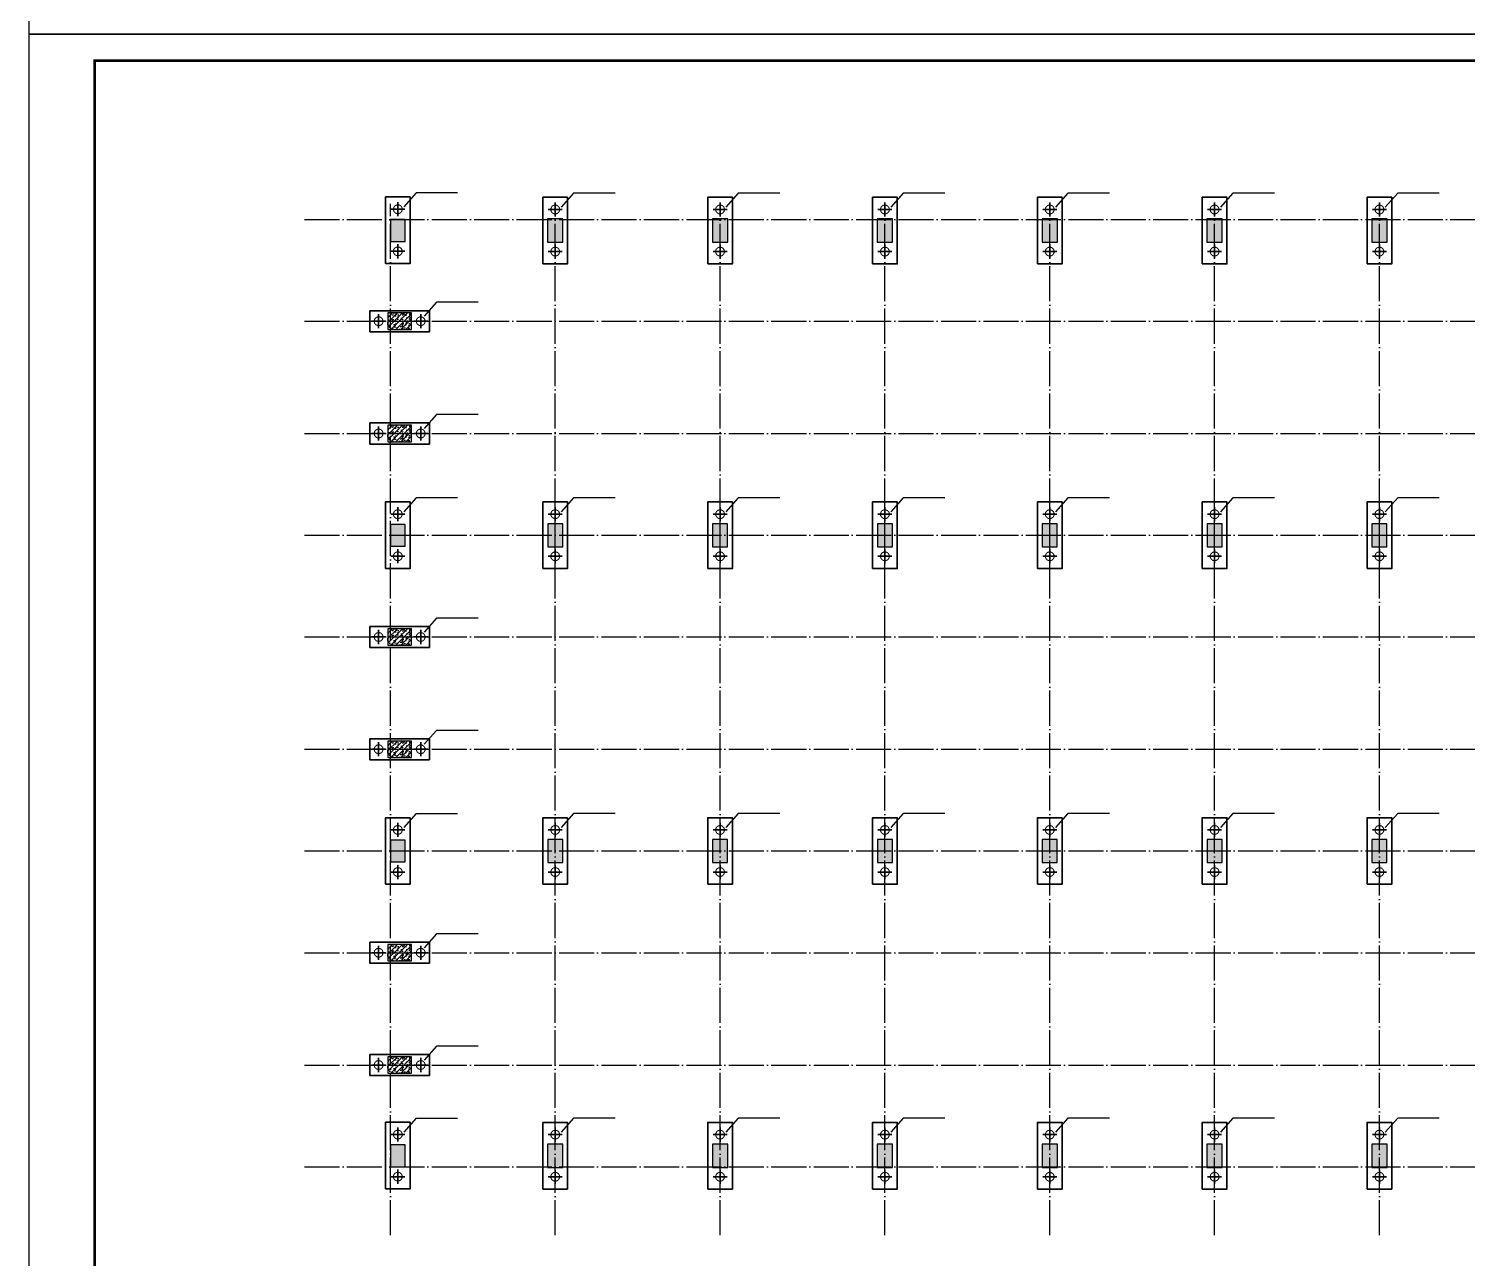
# Model space of a CAD drawing. Extents: x 95752 to 843522, y -411933 to 75567.
# Drawn here: x 287923 to 369949, y -350607 to -280521 of the extents above; entities that cross this region are included whole.
import ezdxf

# ---------------------------------------------------------------- set-up
doc = ezdxf.new("R2010")
doc.units = 0
doc.header["$LTSCALE"] = 1000
doc.header["$MEASUREMENT"] = 0
doc.linetypes.add('DOTE', pattern=[2.42, 2, -0.2, 0.02, -0.2])
doc.linetypes.add('短虚线', pattern=[187.5, 125, -62.5])
for name, color, linetype in [('DOTE', 1, 'Continuous'), ('PUB_TEXT', 7, 'Continuous'), ('PUB_TITLE', 4, 'Continuous')]:
    doc.layers.add(name, color=color, linetype=linetype)
doc.layers.add('承台', color=32, linetype='Continuous', lineweight=35)
doc.layers.add('桩', color=6, linetype='Continuous', lineweight=18)

# ---------------------------------------------------------------- blocks, each defined once
blk = doc.blocks.new('zw-02')
at = {"layer": 'DOTE', "linetype": 'DOTE'}
for p, q in [((308543, 4846), (308543, 63646)), ((317943, 4846), (317943, 63646)), ((327343, 4846), (327343, 63646)), ((336743, 4846), (336743, 63646)), ((346143, 4846), (346143, 63646)), ((355543, 4846), (355543, 63646)), ((364943, 4846), (364943, 63646)), ((303643, 62746), (407443, 62746)), ((303643, 56946), (407443, 56946)), ((303643, 50546), (407443, 50546)), ((303643, 44746), (407443, 44746)), ((303643, 38946), (407443, 38946)), ((303643, 32546), (407443, 32546)), ((303643, 26746), (407443, 26746)), ((303643, 20946), (407443, 20946)), ((303643, 14546), (407443, 14546)), ((303643, 8746), (407443, 8746))]:
    blk.add_line(p, q, dxfattribs=at)
blk = doc.blocks.new('短柱模板')
h = blk.add_hatch()
h.set_pattern_fill('钢筋混凝土', color=251, scale=80, style=0)
h.set_pattern_definition([(45, (154206.84, 0), (-141.42136, 141.42136), []), (50, (154206.84, 0), (573.80815, -50.2017), [60, -660]), (355, (154206.84, 0), (-111.0011, 601.7537), [48, -528]), (100.4514, (154254.66, -4.2), (462.8075, 551.5516), [50.99215, -560.9137]), (46.1842, (154206.84, 160), (853.7928, -132.4152), [90, -990]), (96.6356, (154278, 149), (747.7302, 779.2943), [76.4882, -841.3704]), (351.1842, (154206.8, 160), (747.7296, 779.2949), [72, -792]), (21, (154286.84, 120), (477.52564, -322.0951), [60, -660]), (326, (154286.84, 120), (194.6523, 580.12), [48, -528]), (71.4514, (154326.63, 93.16), (672.1781, 258.0244), [50.99215, -560.9137]), (37.5, (154206.84, 0), (9.72788, 266.31508), [0, -521.6, 0, -536, 0, -530]), (7.5, (154206.84, 0), (210.45563, 315.52937), [0, -305.6, 0, -509.6, 0, -202]), (327.5, (154028.44, 0), (427.05795, -18.0439), [0, -200, 0, -624, 0, -828]), (317.5, (153948.44, 0), (466.54894, 80.084), [0, -260, 0, -414.4, 0, -588])])
h.paths.add_polyline_path([(383318, -238948), (384168, -238948), (384168, -237638), (383318, -237638)])
h.paths.add_polyline_path([(383318, -220948), (384168, -220948), (384168, -219638), (383318, -219638)])
h.paths.add_polyline_path([(383303, -203588), (384183, -203588), (384183, -202258), (383303, -202258)])
h.paths.add_polyline_path([(383303, -256328), (384183, -256328), (384183, -254998), (383303, -254998)])
h.paths.add_polyline_path([(373918, -238948), (374768, -238948), (374768, -237638), (373918, -237638)])
h.paths.add_polyline_path([(373918, -220948), (374768, -220948), (374768, -219638), (373918, -219638)])
h.paths.add_polyline_path([(373903, -203588), (374783, -203588), (374783, -202258), (373903, -202258)])
h.paths.add_polyline_path([(373903, -256328), (374783, -256328), (374783, -254998), (373903, -254998)])
h.paths.add_polyline_path([(364518, -238948), (365368, -238948), (365368, -237638), (364518, -237638)])
h.paths.add_polyline_path([(364518, -220948), (365368, -220948), (365368, -219638), (364518, -219638)])
h.paths.add_polyline_path([(364503, -203588), (365383, -203588), (365383, -202258), (364503, -202258)])
h.paths.add_polyline_path([(364503, -256328), (365383, -256328), (365383, -254998), (364503, -254998)])
h.paths.add_polyline_path([(355118, -238948), (355968, -238948), (355968, -237638), (355118, -237638)])
h.paths.add_polyline_path([(355118, -220948), (355968, -220948), (355968, -219638), (355118, -219638)])
h.paths.add_polyline_path([(355103, -203588), (355983, -203588), (355983, -202258), (355103, -202258)])
h.paths.add_polyline_path([(355103, -256328), (355983, -256328), (355983, -254998), (355103, -254998)])
h.paths.add_polyline_path([(345718, -238948), (346568, -238948), (346568, -237638), (345718, -237638)])
h.paths.add_polyline_path([(345718, -220948), (346568, -220948), (346568, -219638), (345718, -219638)])
h.paths.add_polyline_path([(345703, -203588), (346583, -203588), (346583, -202258), (345703, -202258)])
h.paths.add_polyline_path([(345703, -256328), (346583, -256328), (346583, -254998), (345703, -254998)])
h.paths.add_polyline_path([(336318, -238948), (337168, -238948), (337168, -237638), (336318, -237638)])
h.paths.add_polyline_path([(336318, -220948), (337168, -220948), (337168, -219638), (336318, -219638)])
h.paths.add_polyline_path([(336303, -203588), (337183, -203588), (337183, -202258), (336303, -202258)])
h.paths.add_polyline_path([(336303, -256328), (337183, -256328), (337183, -254998), (336303, -254998)])
h.paths.add_polyline_path([(326918, -238948), (327768, -238948), (327768, -237638), (326918, -237638)])
h.paths.add_polyline_path([(326918, -220948), (327768, -220948), (327768, -219638), (326918, -219638)])
h.paths.add_polyline_path([(326903, -203588), (327783, -203588), (327783, -202258), (326903, -202258)])
h.paths.add_polyline_path([(326903, -256328), (327783, -256328), (327783, -254998), (326903, -254998)])
h.paths.add_polyline_path([(317518, -238948), (318368, -238948), (318368, -237638), (317518, -237638)])
h.paths.add_polyline_path([(317518, -220948), (318368, -220948), (318368, -219638), (317518, -219638)])
h.paths.add_polyline_path([(317503, -203588), (318383, -203588), (318383, -202258), (317503, -202258)])
h.paths.add_polyline_path([(317503, -256328), (318383, -256328), (318383, -254998), (317503, -254998)])
h.paths.add_polyline_path([(308543, -203543), (309393, -203543), (309393, -202293), (308543, -202293)])
h.paths.add_polyline_path([(401693, -203543), (402543, -203543), (402543, -202293), (401693, -202293)])
h.paths.add_polyline_path([(392703, -203588), (393583, -203588), (393583, -202258), (392703, -202258)])
h.paths.add_polyline_path([(401693, -256293), (402543, -256293), (402543, -255043), (401693, -255043)])
h.paths.add_polyline_path([(308543, -256293), (309393, -256293), (309393, -255043), (308543, -255043)])
h.paths.add_polyline_path([(392703, -256328), (393583, -256328), (393583, -254998), (392703, -254998)])
h.paths.add_polyline_path([(401693, -238908), (402543, -238908), (402543, -237678), (401693, -237678)])
h.paths.add_polyline_path([(308543, -238908), (309393, -238908), (309393, -237678), (308543, -237678)])
h.paths.add_polyline_path([(392718, -238948), (393568, -238948), (393568, -237638), (392718, -237638)])
h.paths.add_polyline_path([(401693, -220908), (402543, -220908), (402543, -219678), (401693, -219678)])
h.paths.add_polyline_path([(308543, -220908), (309393, -220908), (309393, -219678), (308543, -219678)])
h.paths.add_polyline_path([(392718, -220948), (393568, -220948), (393568, -219638), (392718, -219638)])
h = blk.add_hatch()
h.set_pattern_fill('钢筋混凝土', color=251, scale=80, style=0)
h.set_pattern_definition([(45, (0, 18000), (-141.42136, 141.42136), []), (50, (0, 18000), (573.80815, -50.2017), [60, -660]), (355, (0, 18000), (-111.0011, 601.7537), [48, -528]), (100.4514, (47.8, 17995.8), (462.8075, 551.5516), [50.99215, -560.9137]), (46.1842, (0, 18160), (853.7928, -132.4152), [90, -990]), (96.6356, (71.15, 18149), (747.7302, 779.2943), [76.4882, -841.3704]), (351.1842, (0, 18160), (747.7296, 779.2949), [72, -792]), (21, (80, 18120), (477.52564, -322.0951), [60, -660]), (326, (80, 18120), (194.6523, 580.12), [48, -528]), (71.4514, (119.8, 18093.16), (672.1781, 258.0244), [50.99215, -560.9137]), (37.5, (0, 18000), (9.72788, 266.31508), [0, -521.6, 0, -536, 0, -530]), (7.5, (0, 18000), (210.45563, 315.52937), [0, -305.6, 0, -509.6, 0, -202]), (327.5, (-178.4, 18000), (427.05795, -18.0439), [0, -200, 0, -624, 0, -828]), (317.5, (-258.4, 18000), (466.54894, 80.084), [0, -260, 0, -414.4, 0, -588])])
h.paths.add_polyline_path([(309743, -208563), (309743, -207623), (308403, -207623), (308403, -208563)])
h = blk.add_hatch()
h.set_pattern_fill('钢筋混凝土', color=251, scale=80, style=0)
h.set_pattern_definition([(45, (0, 11600), (-141.42136, 141.42136), []), (50, (0, 11600), (573.80815, -50.2017), [60, -660]), (355, (0, 11600), (-111.0011, 601.7537), [48, -528]), (100.4514, (47.8, 11595.8), (462.8075, 551.5516), [50.99215, -560.9137]), (46.1842, (0, 11760), (853.7928, -132.4152), [90, -990]), (96.6356, (71.15, 11749), (747.7302, 779.2943), [76.4882, -841.3704]), (351.1842, (0, 11760), (747.7296, 779.2949), [72, -792]), (21, (80, 11720), (477.52564, -322.0951), [60, -660]), (326, (80, 11720), (194.6523, 580.12), [48, -528]), (71.4514, (119.8, 11693.16), (672.1781, 258.0244), [50.99215, -560.9137]), (37.5, (0, 11600), (9.72788, 266.31508), [0, -521.6, 0, -536, 0, -530]), (7.5, (0, 11600), (210.45563, 315.52937), [0, -305.6, 0, -509.6, 0, -202]), (327.5, (-178.4, 11600), (427.05795, -18.0439), [0, -200, 0, -624, 0, -828]), (317.5, (-258.4, 11600), (466.54894, 80.084), [0, -260, 0, -414.4, 0, -588])])
h.paths.add_polyline_path([(309743, -214963), (309743, -214023), (308403, -214023), (308403, -214963)])
h = blk.add_hatch()
h.set_pattern_fill('钢筋混凝土', color=251, scale=80, style=0)
h.set_pattern_definition([(45, (0, 0), (-141.42136, 141.42136), []), (50, (0, 0), (573.80815, -50.2017), [60, -660]), (355, (0, 0), (-111.0011, 601.7537), [48, -528]), (100.4514, (47.8, -4.2), (462.8075, 551.5516), [50.99215, -560.9137]), (46.1842, (0, 160), (853.7928, -132.4152), [90, -990]), (96.6356, (71.15, 149), (747.7302, 779.2943), [76.4882, -841.3704]), (351.1842, (0, 160), (747.7296, 779.2949), [72, -792]), (21, (80, 120), (477.52564, -322.0951), [60, -660]), (326, (80, 120), (194.6523, 580.12), [48, -528]), (71.4514, (119.8, 93.16), (672.1781, 258.0244), [50.99215, -560.9137]), (37.5, (0, 0), (9.72788, 266.31508), [0, -521.6, 0, -536, 0, -530]), (7.5, (0, 0), (210.45563, 315.52937), [0, -305.6, 0, -509.6, 0, -202]), (327.5, (-178.4, 0), (427.05795, -18.0439), [0, -200, 0, -624, 0, -828]), (317.5, (-258.4, 0), (466.54894, 80.084), [0, -260, 0, -414.4, 0, -588])])
h.paths.add_polyline_path([(309743, -226563), (309743, -225623), (308403, -225623), (308403, -226563)])
h = blk.add_hatch()
h.set_pattern_fill('钢筋混凝土', color=251, scale=80, style=0)
h.set_pattern_definition([(45, (0, -6400), (-141.42136, 141.42136), []), (50, (0, -6400), (573.80815, -50.2017), [60, -660]), (355, (0, -6400), (-111.0011, 601.7537), [48, -528]), (100.4514, (47.8, -6404.2), (462.8075, 551.5516), [50.99215, -560.9137]), (46.1842, (0, -6240), (853.7928, -132.4152), [90, -990]), (96.6356, (71.15, -6251), (747.7302, 779.2943), [76.4882, -841.3704]), (351.1842, (0, -6240), (747.7296, 779.2949), [72, -792]), (21, (80, -6280), (477.52564, -322.0951), [60, -660]), (326, (80, -6280), (194.6523, 580.12), [48, -528]), (71.4514, (119.8, -6306.84), (672.1781, 258.0244), [50.99215, -560.9137]), (37.5, (0, -6400), (9.72788, 266.31508), [0, -521.6, 0, -536, 0, -530]), (7.5, (0, -6400), (210.45563, 315.52937), [0, -305.6, 0, -509.6, 0, -202]), (327.5, (-178.4, -6400), (427.05795, -18.0439), [0, -200, 0, -624, 0, -828]), (317.5, (-258.4, -6400), (466.54894, 80.084), [0, -260, 0, -414.4, 0, -588])])
h.paths.add_polyline_path([(309743, -232963), (309743, -232023), (308403, -232023), (308403, -232963)])
h = blk.add_hatch()
h.set_pattern_fill('钢筋混凝土', color=251, scale=80, style=0)
h.set_pattern_definition([(45, (0, -18000), (-141.42136, 141.42136), []), (50, (0, -18000), (573.80815, -50.2017), [60, -660]), (355, (0, -18000), (-111.0011, 601.7537), [48, -528]), (100.4514, (47.8, -18004.2), (462.8075, 551.5516), [50.99215, -560.9137]), (46.1842, (0, -17840), (853.7928, -132.4152), [90, -990]), (96.6356, (71.15, -17851), (747.7302, 779.2943), [76.4882, -841.3704]), (351.1842, (0, -17840), (747.7296, 779.2949), [72, -792]), (21, (80, -17880), (477.52564, -322.0951), [60, -660]), (326, (80, -17880), (194.6523, 580.12), [48, -528]), (71.4514, (119.8, -17906.84), (672.1781, 258.0244), [50.99215, -560.9137]), (37.5, (0, -18000), (9.72788, 266.31508), [0, -521.6, 0, -536, 0, -530]), (7.5, (0, -18000), (210.45563, 315.52937), [0, -305.6, 0, -509.6, 0, -202]), (327.5, (-178.4, -18000), (427.05795, -18.0439), [0, -200, 0, -624, 0, -828]), (317.5, (-258.4, -18000), (466.54894, 80.084), [0, -260, 0, -414.4, 0, -588])])
h.paths.add_polyline_path([(309743, -244563), (309743, -243623), (308403, -243623), (308403, -244563)])
h = blk.add_hatch()
h.set_pattern_fill('钢筋混凝土', color=251, scale=80, style=0)
h.set_pattern_definition([(45, (0, -24400), (-141.42136, 141.42136), []), (50, (0, -24400), (573.80815, -50.2017), [60, -660]), (355, (0, -24400), (-111.0011, 601.7537), [48, -528]), (100.4514, (47.8, -24404.2), (462.8075, 551.5516), [50.99215, -560.9137]), (46.1842, (0, -24240), (853.7928, -132.4152), [90, -990]), (96.6356, (71.15, -24251), (747.7302, 779.2943), [76.4882, -841.3704]), (351.1842, (0, -24240), (747.7296, 779.2949), [72, -792]), (21, (80, -24280), (477.52564, -322.0951), [60, -660]), (326, (80, -24280), (194.6523, 580.12), [48, -528]), (71.4514, (119.8, -24306.84), (672.1781, 258.0244), [50.99215, -560.9137]), (37.5, (0, -24400), (9.72788, 266.31508), [0, -521.6, 0, -536, 0, -530]), (7.5, (0, -24400), (210.45563, 315.52937), [0, -305.6, 0, -509.6, 0, -202]), (327.5, (-178.4, -24400), (427.05795, -18.0439), [0, -200, 0, -624, 0, -828]), (317.5, (-258.4, -24400), (466.54894, 80.084), [0, -260, 0, -414.4, 0, -588])])
h.paths.add_polyline_path([(309743, -250963), (309743, -250023), (308403, -250023), (308403, -250963)])
at = {"color": 2}
for points in [[(308543, -203543), (309393, -203543), (309393, -202293), (308543, -202293)], [(317503, -203588), (318383, -203588), (318383, -202258), (317503, -202258)], [(326903, -203588), (327783, -203588), (327783, -202258), (326903, -202258)], [(336303, -203588), (337183, -203588), (337183, -202258), (336303, -202258)], [(345703, -203588), (346583, -203588), (346583, -202258), (345703, -202258)], [(355103, -203588), (355983, -203588), (355983, -202258), (355103, -202258)], [(364503, -203588), (365383, -203588), (365383, -202258), (364503, -202258)], [(309743, -208563), (309743, -207623), (308403, -207623), (308403, -208563)], [(309743, -214963), (309743, -214023), (308403, -214023), (308403, -214963)], [(308543, -220908), (309393, -220908), (309393, -219678), (308543, -219678)], [(317518, -220948), (318368, -220948), (318368, -219638), (317518, -219638)], [(326918, -220948), (327768, -220948), (327768, -219638), (326918, -219638)], [(336318, -220948), (337168, -220948), (337168, -219638), (336318, -219638)], [(345718, -220948), (346568, -220948), (346568, -219638), (345718, -219638)], [(355118, -220948), (355968, -220948), (355968, -219638), (355118, -219638)], [(364518, -220948), (365368, -220948), (365368, -219638), (364518, -219638)], [(309743, -226563), (309743, -225623), (308403, -225623), (308403, -226563)], [(309743, -232963), (309743, -232023), (308403, -232023), (308403, -232963)], [(308543, -238908), (309393, -238908), (309393, -237678), (308543, -237678)], [(317518, -238948), (318368, -238948), (318368, -237638), (317518, -237638)], [(326918, -238948), (327768, -238948), (327768, -237638), (326918, -237638)], [(336318, -238948), (337168, -238948), (337168, -237638), (336318, -237638)], [(345718, -238948), (346568, -238948), (346568, -237638), (345718, -237638)], [(355118, -238948), (355968, -238948), (355968, -237638), (355118, -237638)], [(364518, -238948), (365368, -238948), (365368, -237638), (364518, -237638)], [(309743, -244563), (309743, -243623), (308403, -243623), (308403, -244563)], [(309743, -250963), (309743, -250023), (308403, -250023), (308403, -250963)], [(308543, -256293), (309393, -256293), (309393, -255043), (308543, -255043)], [(317503, -256328), (318383, -256328), (318383, -254998), (317503, -254998)], [(326903, -256328), (327783, -256328), (327783, -254998), (326903, -254998)], [(336303, -256328), (337183, -256328), (337183, -254998), (336303, -254998)], [(345703, -256328), (346583, -256328), (346583, -254998), (345703, -254998)], [(355103, -256328), (355983, -256328), (355983, -254998), (355103, -254998)], [(364503, -256328), (365383, -256328), (365383, -254998), (364503, -254998)]]:
    blk.add_lwpolyline(points, close=True, dxfattribs=at)

msp = doc.modelspace()

# ---------------------------------------------------------------- linework, layer by layer
at = {"layer": 'PUB_TEXT', "color": 3}
for p, q in [((310008.3, -289872.3), (309303, -290669.6)), ((312379.1, -289882.3), (310008.3, -289882.3)), ((318983.3, -289887.3), (318278, -290684.6)), ((321354.1, -289887.3), (318983.3, -289887.3)), ((328383.3, -289887.3), (327678, -290684.6)), ((330754.1, -289887.3), (328383.3, -289887.3)), ((337783.3, -289887.3), (337078, -290684.6)), ((340154.1, -289887.3), (337783.3, -289887.3)), ((347183.3, -289887.3), (346478, -290684.6)), ((349554.1, -289887.3), (347183.3, -289887.3)), ((356583.3, -289887.3), (355878, -290684.6)), ((358954.1, -289887.3), (356583.3, -289887.3)), ((365983.3, -289887.3), (365278, -290684.6)), ((368354.1, -289887.3), (365983.3, -289887.3)), ((310008.3, -307257.3), (309303, -308054.6)), ((312379.1, -307267.3), (310008.3, -307267.3)), ((318983.3, -307257.3), (318278, -308054.6)), ((321354.1, -307257.3), (318983.3, -307257.3)), ((328383.3, -307257.3), (327678, -308054.6)), ((330754.1, -307257.3), (328383.3, -307257.3)), ((337783.3, -307257.3), (337078, -308054.6)), ((340154.1, -307257.3), (337783.3, -307257.3)), ((347183.3, -307257.3), (346478, -308054.6)), ((349554.1, -307257.3), (347183.3, -307257.3)), ((356583.3, -307257.3), (355878, -308054.6)), ((358954.1, -307257.3), (356583.3, -307257.3)), ((365983.3, -307257.3), (365278, -308054.6)), ((368354.1, -307257.3), (365983.3, -307257.3)), ((310008.3, -325257.3), (309303, -326054.6)), ((312379.1, -325267.3), (310008.3, -325267.3)), ((318983.3, -325257.3), (318278, -326054.6)), ((321354.1, -325257.3), (318983.3, -325257.3)), ((328383.3, -325257.3), (327678, -326054.6)), ((330754.1, -325257.3), (328383.3, -325257.3)), ((337783.3, -325257.3), (337078, -326054.6)), ((340154.1, -325257.3), (337783.3, -325257.3)), ((347183.3, -325257.3), (346478, -326054.6)), ((349554.1, -325257.3), (347183.3, -325257.3)), ((356583.3, -325257.3), (355878, -326054.6)), ((358954.1, -325257.3), (356583.3, -325257.3)), ((365983.3, -325257.3), (365278, -326054.6)), ((368354.1, -325257.3), (365983.3, -325257.3)), ((310008.3, -342622.3), (309303, -343419.6)), ((312379.1, -342632.3), (310008.3, -342632.3)), ((318983.3, -342627.3), (318278, -343424.6)), ((321354.1, -342627.3), (318983.3, -342627.3)), ((328383.3, -342627.3), (327678, -343424.6)), ((330754.1, -342627.3), (328383.3, -342627.3)), ((337783.3, -342627.3), (337078, -343424.6)), ((340154.1, -342627.3), (337783.3, -342627.3)), ((347183.3, -342627.3), (346478, -343424.6)), ((349554.1, -342627.3), (347183.3, -342627.3)), ((356583.3, -342627.3), (355878, -343424.6)), ((358954.1, -342627.3), (356583.3, -342627.3)), ((365983.3, -342627.3), (365278, -343424.6)), ((368354.1, -342627.3), (365983.3, -342627.3))]:
    msp.add_line(p, q, dxfattribs=at)
at = {"layer": 'PUB_TEXT', "color": 2}
for p, q in [((311177.9, -296114.5), (310472.6, -296911.8)), ((313548.7, -296114.5), (311177.9, -296114.5)), ((311177.9, -302514.5), (310472.6, -303311.8)), ((313548.7, -302514.5), (311177.9, -302514.5)), ((311177.9, -314114.5), (310472.6, -314911.8)), ((313548.7, -314114.5), (311177.9, -314114.5)), ((311177.9, -320514.5), (310472.6, -321311.8)), ((313548.7, -320514.5), (311177.9, -320514.5)), ((311177.9, -332114.5), (310472.6, -332911.8)), ((313548.7, -332114.5), (311177.9, -332114.5)), ((311177.9, -338514.5), (310472.6, -339311.8)), ((313548.7, -338514.5), (311177.9, -338514.5))]:
    msp.add_line(p, q, dxfattribs=at)
at = {"layer": 'PUB_TITLE'}
for points in [[(287922.7, -280833), (445572.7, -280833), (445572.7, -191733), (287922.7, -191733)], [(287922.7, -369933), (445572.7, -369933), (445572.7, -280833), (287922.7, -280833)]]:
    msp.add_lwpolyline(points, close=True, dxfattribs=at)
at = {"layer": 'PUB_TITLE', "const_width": 150}
msp.add_lwpolyline([(291672.7, -368433), (444072.7, -368433), (444072.7, -282333), (291672.7, -282333)], close=True, dxfattribs=at)
at = {"layer": '承台', "color": 2}
for p, q in [((308567.8, -290807.6), (309367.8, -290807.6)), ((308967.8, -291207.6), (308967.8, -290407.6)), ((317542.8, -290822.6), (318342.8, -290822.6)), ((317942.8, -291222.6), (317942.8, -290422.6)), ((326942.8, -290822.6), (327742.8, -290822.6)), ((327342.8, -291222.6), (327342.8, -290422.6)), ((336342.8, -290822.6), (337142.8, -290822.6)), ((336742.8, -291222.6), (336742.8, -290422.6)), ((345742.8, -290822.6), (346542.8, -290822.6)), ((346142.8, -291222.6), (346142.8, -290422.6)), ((355142.8, -290822.6), (355942.8, -290822.6)), ((355542.8, -291222.6), (355542.8, -290422.6)), ((364542.8, -290822.6), (365342.8, -290822.6)), ((364942.8, -291222.6), (364942.8, -290422.6)), ((308967.8, -293607.6), (308967.8, -292807.6)), ((317942.8, -293622.6), (317942.8, -292822.6)), ((327342.8, -293622.6), (327342.8, -292822.6)), ((336742.8, -293622.6), (336742.8, -292822.6)), ((346142.8, -293622.6), (346142.8, -292822.6)), ((355542.8, -293622.6), (355542.8, -292822.6)), ((364942.8, -293622.6), (364942.8, -292822.6)), ((308567.8, -293207.6), (309367.8, -293207.6)), ((317542.8, -293222.6), (318342.8, -293222.6)), ((326942.8, -293222.6), (327742.8, -293222.6)), ((336342.8, -293222.6), (337142.8, -293222.6)), ((345742.8, -293222.6), (346542.8, -293222.6)), ((355142.8, -293222.6), (355942.8, -293222.6)), ((364542.8, -293222.6), (365342.8, -293222.6)), ((307872.8, -297592.6), (307872.8, -296792.6)), ((310272.8, -297592.6), (310272.8, -296792.6)), ((308272.8, -297192.6), (307472.8, -297192.6)), ((310672.8, -297192.6), (309872.8, -297192.6)), ((307872.8, -303992.6), (307872.8, -303192.6)), ((310272.8, -303992.6), (310272.8, -303192.6)), ((308272.8, -303592.6), (307472.8, -303592.6)), ((310672.8, -303592.6), (309872.8, -303592.6)), ((308567.8, -308192.6), (309367.8, -308192.6)), ((308967.8, -308592.6), (308967.8, -307792.6)), ((317542.8, -308192.6), (318342.8, -308192.6)), ((317942.8, -308592.6), (317942.8, -307792.6)), ((326942.8, -308192.6), (327742.8, -308192.6)), ((327342.8, -308592.6), (327342.8, -307792.6)), ((336342.8, -308192.6), (337142.8, -308192.6)), ((336742.8, -308592.6), (336742.8, -307792.6)), ((345742.8, -308192.6), (346542.8, -308192.6)), ((346142.8, -308592.6), (346142.8, -307792.6)), ((355142.8, -308192.6), (355942.8, -308192.6)), ((355542.8, -308592.6), (355542.8, -307792.6)), ((364542.8, -308192.6), (365342.8, -308192.6)), ((364942.8, -308592.6), (364942.8, -307792.6)), ((308567.8, -310592.6), (309367.8, -310592.6)), ((308967.8, -310992.6), (308967.8, -310192.6)), ((317542.8, -310592.6), (318342.8, -310592.6)), ((317942.8, -310992.6), (317942.8, -310192.6)), ((326942.8, -310592.6), (327742.8, -310592.6)), ((327342.8, -310992.6), (327342.8, -310192.6)), ((336342.8, -310592.6), (337142.8, -310592.6)), ((336742.8, -310992.6), (336742.8, -310192.6)), ((345742.8, -310592.6), (346542.8, -310592.6)), ((346142.8, -310992.6), (346142.8, -310192.6)), ((355142.8, -310592.6), (355942.8, -310592.6)), ((355542.8, -310992.6), (355542.8, -310192.6)), ((364542.8, -310592.6), (365342.8, -310592.6)), ((364942.8, -310992.6), (364942.8, -310192.6)), ((307872.8, -315592.6), (307872.8, -314792.6)), ((310272.8, -315592.6), (310272.8, -314792.6)), ((308272.8, -315192.6), (307472.8, -315192.6)), ((310672.8, -315192.6), (309872.8, -315192.6)), ((307872.8, -321992.6), (307872.8, -321192.6)), ((310272.8, -321992.6), (310272.8, -321192.6)), ((308272.8, -321592.6), (307472.8, -321592.6)), ((310672.8, -321592.6), (309872.8, -321592.6)), ((308567.8, -326192.6), (309367.8, -326192.6)), ((308967.8, -326592.6), (308967.8, -325792.6)), ((317542.8, -326192.6), (318342.8, -326192.6)), ((317942.8, -326592.6), (317942.8, -325792.6)), ((326942.8, -326192.6), (327742.8, -326192.6)), ((327342.8, -326592.6), (327342.8, -325792.6)), ((336342.8, -326192.6), (337142.8, -326192.6)), ((336742.8, -326592.6), (336742.8, -325792.6)), ((345742.8, -326192.6), (346542.8, -326192.6)), ((346142.8, -326592.6), (346142.8, -325792.6)), ((355142.8, -326192.6), (355942.8, -326192.6)), ((355542.8, -326592.6), (355542.8, -325792.6)), ((364542.8, -326192.6), (365342.8, -326192.6)), ((364942.8, -326592.6), (364942.8, -325792.6)), ((308567.8, -328592.6), (309367.8, -328592.6)), ((308967.8, -328992.6), (308967.8, -328192.6)), ((317542.8, -328592.6), (318342.8, -328592.6)), ((317942.8, -328992.6), (317942.8, -328192.6)), ((326942.8, -328592.6), (327742.8, -328592.6)), ((327342.8, -328992.6), (327342.8, -328192.6)), ((336342.8, -328592.6), (337142.8, -328592.6)), ((336742.8, -328992.6), (336742.8, -328192.6)), ((345742.8, -328592.6), (346542.8, -328592.6)), ((346142.8, -328992.6), (346142.8, -328192.6)), ((355142.8, -328592.6), (355942.8, -328592.6)), ((355542.8, -328992.6), (355542.8, -328192.6)), ((364542.8, -328592.6), (365342.8, -328592.6)), ((364942.8, -328992.6), (364942.8, -328192.6)), ((307872.8, -333592.6), (307872.8, -332792.6)), ((310272.8, -333592.6), (310272.8, -332792.6)), ((308272.8, -333192.6), (307472.8, -333192.6)), ((310672.8, -333192.6), (309872.8, -333192.6)), ((307872.8, -339992.6), (307872.8, -339192.6)), ((310272.8, -339992.6), (310272.8, -339192.6)), ((308272.8, -339592.6), (307472.8, -339592.6)), ((310672.8, -339592.6), (309872.8, -339592.6)), ((308567.8, -343557.6), (309367.8, -343557.6)), ((308967.8, -343957.6), (308967.8, -343157.6)), ((317542.8, -343562.6), (318342.8, -343562.6)), ((317942.8, -343962.6), (317942.8, -343162.6)), ((326942.8, -343562.6), (327742.8, -343562.6)), ((327342.8, -343962.6), (327342.8, -343162.6)), ((336342.8, -343562.6), (337142.8, -343562.6)), ((336742.8, -343962.6), (336742.8, -343162.6)), ((345742.8, -343562.6), (346542.8, -343562.6)), ((346142.8, -343962.6), (346142.8, -343162.6)), ((355142.8, -343562.6), (355942.8, -343562.6)), ((355542.8, -343962.6), (355542.8, -343162.6)), ((364542.8, -343562.6), (365342.8, -343562.6)), ((364942.8, -343962.6), (364942.8, -343162.6)), ((308567.8, -345957.6), (309367.8, -345957.6)), ((308967.8, -346357.6), (308967.8, -345557.6)), ((317542.8, -345962.6), (318342.8, -345962.6)), ((317942.8, -346362.6), (317942.8, -345562.6)), ((326942.8, -345962.6), (327742.8, -345962.6)), ((327342.8, -346362.6), (327342.8, -345562.6)), ((336342.8, -345962.6), (337142.8, -345962.6)), ((336742.8, -346362.6), (336742.8, -345562.6)), ((345742.8, -345962.6), (346542.8, -345962.6)), ((346142.8, -346362.6), (346142.8, -345562.6)), ((355142.8, -345962.6), (355942.8, -345962.6)), ((355542.8, -346362.6), (355542.8, -345562.6)), ((364542.8, -345962.6), (365342.8, -345962.6)), ((364942.8, -346362.6), (364942.8, -345562.6))]:
    msp.add_line(p, q, dxfattribs=at)
for points in [[(308267.8, -293907.6), (309667.8, -293907.6), (309667.8, -290107.6), (308267.8, -290107.6)], [(317242.8, -293922.6), (318642.8, -293922.6), (318642.8, -290122.6), (317242.8, -290122.6)], [(326642.8, -293922.6), (328042.8, -293922.6), (328042.8, -290122.6), (326642.8, -290122.6)], [(336042.8, -293922.6), (337442.8, -293922.6), (337442.8, -290122.6), (336042.8, -290122.6)], [(345442.8, -293922.6), (346842.8, -293922.6), (346842.8, -290122.6), (345442.8, -290122.6)], [(354842.8, -293922.6), (356242.8, -293922.6), (356242.8, -290122.6), (354842.8, -290122.6)], [(364242.8, -293922.6), (365642.8, -293922.6), (365642.8, -290122.6), (364242.8, -290122.6)], [(310772.8, -297792.6), (310772.8, -296592.6), (307372.8, -296592.6), (307372.8, -297792.6)], [(310772.8, -304192.6), (310772.8, -302992.6), (307372.8, -302992.6), (307372.8, -304192.6)], [(308267.8, -311292.6), (309667.8, -311292.6), (309667.8, -307492.6), (308267.8, -307492.6)], [(317242.8, -311292.6), (318642.8, -311292.6), (318642.8, -307492.6), (317242.8, -307492.6)], [(326642.8, -311292.6), (328042.8, -311292.6), (328042.8, -307492.6), (326642.8, -307492.6)], [(336042.8, -311292.6), (337442.8, -311292.6), (337442.8, -307492.6), (336042.8, -307492.6)], [(345442.8, -311292.6), (346842.8, -311292.6), (346842.8, -307492.6), (345442.8, -307492.6)], [(354842.8, -311292.6), (356242.8, -311292.6), (356242.8, -307492.6), (354842.8, -307492.6)], [(364242.8, -311292.6), (365642.8, -311292.6), (365642.8, -307492.6), (364242.8, -307492.6)], [(310772.8, -315792.6), (310772.8, -314592.6), (307372.8, -314592.6), (307372.8, -315792.6)], [(310772.8, -322192.6), (310772.8, -320992.6), (307372.8, -320992.6), (307372.8, -322192.6)], [(308267.8, -329292.6), (309667.8, -329292.6), (309667.8, -325492.6), (308267.8, -325492.6)], [(317242.8, -329292.6), (318642.8, -329292.6), (318642.8, -325492.6), (317242.8, -325492.6)], [(326642.8, -329292.6), (328042.8, -329292.6), (328042.8, -325492.6), (326642.8, -325492.6)], [(336042.8, -329292.6), (337442.8, -329292.6), (337442.8, -325492.6), (336042.8, -325492.6)], [(345442.8, -329292.6), (346842.8, -329292.6), (346842.8, -325492.6), (345442.8, -325492.6)], [(354842.8, -329292.6), (356242.8, -329292.6), (356242.8, -325492.6), (354842.8, -325492.6)], [(364242.8, -329292.6), (365642.8, -329292.6), (365642.8, -325492.6), (364242.8, -325492.6)], [(310772.8, -333792.6), (310772.8, -332592.6), (307372.8, -332592.6), (307372.8, -333792.6)], [(310772.8, -340192.6), (310772.8, -338992.6), (307372.8, -338992.6), (307372.8, -340192.6)], [(308267.8, -346657.6), (309667.8, -346657.6), (309667.8, -342857.6), (308267.8, -342857.6)], [(317242.8, -346662.6), (318642.8, -346662.6), (318642.8, -342862.6), (317242.8, -342862.6)], [(326642.8, -346662.6), (328042.8, -346662.6), (328042.8, -342862.6), (326642.8, -342862.6)], [(336042.8, -346662.6), (337442.8, -346662.6), (337442.8, -342862.6), (336042.8, -342862.6)], [(345442.8, -346662.6), (346842.8, -346662.6), (346842.8, -342862.6), (345442.8, -342862.6)], [(354842.8, -346662.6), (356242.8, -346662.6), (356242.8, -342862.6), (354842.8, -342862.6)], [(364242.8, -346662.6), (365642.8, -346662.6), (365642.8, -342862.6), (364242.8, -342862.6)]]:
    msp.add_lwpolyline(points, close=True, dxfattribs=at)
at = {"layer": '桩', "linetype": '短虚线', "lineweight": 18}
for points in [[(308717.8, -290807.6, 1), (309217.8, -290807.6, 1)], [(317692.8, -290822.6, 1), (318192.8, -290822.6, 1)], [(327092.8, -290822.6, 1), (327592.8, -290822.6, 1)], [(336492.8, -290822.6, 1), (336992.8, -290822.6, 1)], [(345892.8, -290822.6, 1), (346392.8, -290822.6, 1)], [(355292.8, -290822.6, 1), (355792.8, -290822.6, 1)], [(364692.8, -290822.6, 1), (365192.8, -290822.6, 1)], [(308717.8, -293207.6, 1), (309217.8, -293207.6, 1)], [(317692.8, -293222.6, 1), (318192.8, -293222.6, 1)], [(327092.8, -293222.6, 1), (327592.8, -293222.6, 1)], [(336492.8, -293222.6, 1), (336992.8, -293222.6, 1)], [(345892.8, -293222.6, 1), (346392.8, -293222.6, 1)], [(355292.8, -293222.6, 1), (355792.8, -293222.6, 1)], [(364692.8, -293222.6, 1), (365192.8, -293222.6, 1)], [(307872.8, -297442.6, 1), (307872.8, -296942.6, 1)], [(310272.8, -297442.6, 1), (310272.8, -296942.6, 1)], [(307872.8, -303842.6, 1), (307872.8, -303342.6, 1)], [(310272.8, -303842.6, 1), (310272.8, -303342.6, 1)], [(308717.8, -308192.6, 1), (309217.8, -308192.6, 1)], [(317692.8, -308192.6, 1), (318192.8, -308192.6, 1)], [(327092.8, -308192.6, 1), (327592.8, -308192.6, 1)], [(336492.8, -308192.6, 1), (336992.8, -308192.6, 1)], [(345892.8, -308192.6, 1), (346392.8, -308192.6, 1)], [(355292.8, -308192.6, 1), (355792.8, -308192.6, 1)], [(364692.8, -308192.6, 1), (365192.8, -308192.6, 1)], [(308717.8, -310592.6, 1), (309217.8, -310592.6, 1)], [(317692.8, -310592.6, 1), (318192.8, -310592.6, 1)], [(327092.8, -310592.6, 1), (327592.8, -310592.6, 1)], [(336492.8, -310592.6, 1), (336992.8, -310592.6, 1)], [(345892.8, -310592.6, 1), (346392.8, -310592.6, 1)], [(355292.8, -310592.6, 1), (355792.8, -310592.6, 1)], [(364692.8, -310592.6, 1), (365192.8, -310592.6, 1)], [(307872.8, -315442.6, 1), (307872.8, -314942.6, 1)], [(310272.8, -315442.6, 1), (310272.8, -314942.6, 1)], [(307872.8, -321842.6, 1), (307872.8, -321342.6, 1)], [(310272.8, -321842.6, 1), (310272.8, -321342.6, 1)], [(308717.8, -326192.6, 1), (309217.8, -326192.6, 1)], [(317692.8, -326192.6, 1), (318192.8, -326192.6, 1)], [(327092.8, -326192.6, 1), (327592.8, -326192.6, 1)], [(336492.8, -326192.6, 1), (336992.8, -326192.6, 1)], [(345892.8, -326192.6, 1), (346392.8, -326192.6, 1)], [(355292.8, -326192.6, 1), (355792.8, -326192.6, 1)], [(364692.8, -326192.6, 1), (365192.8, -326192.6, 1)], [(308717.8, -328592.6, 1), (309217.8, -328592.6, 1)], [(317692.8, -328592.6, 1), (318192.8, -328592.6, 1)], [(327092.8, -328592.6, 1), (327592.8, -328592.6, 1)], [(336492.8, -328592.6, 1), (336992.8, -328592.6, 1)], [(345892.8, -328592.6, 1), (346392.8, -328592.6, 1)], [(355292.8, -328592.6, 1), (355792.8, -328592.6, 1)], [(364692.8, -328592.6, 1), (365192.8, -328592.6, 1)], [(307872.8, -333442.6, 1), (307872.8, -332942.6, 1)], [(310272.8, -333442.6, 1), (310272.8, -332942.6, 1)], [(307872.8, -339842.6, 1), (307872.8, -339342.6, 1)], [(310272.8, -339842.6, 1), (310272.8, -339342.6, 1)], [(308717.8, -343557.6, 1), (309217.8, -343557.6, 1)], [(317692.8, -343562.6, 1), (318192.8, -343562.6, 1)], [(327092.8, -343562.6, 1), (327592.8, -343562.6, 1)], [(336492.8, -343562.6, 1), (336992.8, -343562.6, 1)], [(345892.8, -343562.6, 1), (346392.8, -343562.6, 1)], [(355292.8, -343562.6, 1), (355792.8, -343562.6, 1)], [(364692.8, -343562.6, 1), (365192.8, -343562.6, 1)], [(308717.8, -345957.6, 1), (309217.8, -345957.6, 1)], [(317692.8, -345962.6, 1), (318192.8, -345962.6, 1)], [(327092.8, -345962.6, 1), (327592.8, -345962.6, 1)], [(336492.8, -345962.6, 1), (336992.8, -345962.6, 1)], [(345892.8, -345962.6, 1), (346392.8, -345962.6, 1)], [(355292.8, -345962.6, 1), (355792.8, -345962.6, 1)], [(364692.8, -345962.6, 1), (365192.8, -345962.6, 1)]]:
    msp.add_lwpolyline(points, format="xyb", close=True, dxfattribs=at)

# ---------------------------------------------------------------- block references
for name, p in [('zw-02', (0, -354138.5)), ('短柱模板', (0, -89100))]:
    msp.add_blockref(name, p)

doc.saveas('drawing.dxf')
